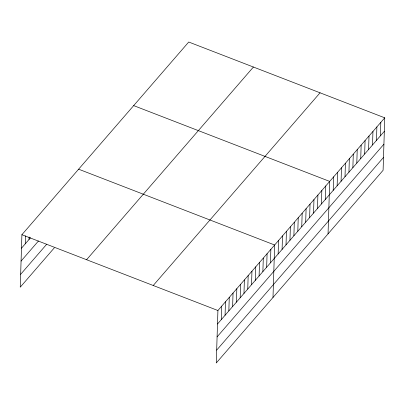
<?xml version="1.0" encoding="UTF-8"?>
<svg xmlns="http://www.w3.org/2000/svg" width="405" height="405" viewBox="0 0 405 405"><rect width="100%" height="100%" fill="white"/><g stroke="black" fill="none" stroke-linecap="round" stroke-linejoin="round"><path stroke-width="0.61" d="M384.75 117.82L217.92 310.513L216.27 362.981L383.1 170.287L384.75 117.82L188.73 42.019L21.9 234.713L20.25 287.18L54.285 247.87M25.257 243.845L25.505 235.867M29.038 239.476L29.114 237.021M221.277 319.646L221.702 306.145M225.058 315.277L225.484 301.776M228.84 310.908L229.265 297.412M232.622 306.539L233.047 293.043M236.404 302.176L236.829 288.674M240.185 297.807L240.61 284.305M243.967 293.438L244.392 279.936M247.749 289.069L248.174 275.572M251.53 284.705L251.956 271.203M255.312 280.336L255.737 266.834M259.094 275.967L259.519 262.465M262.875 271.598L263.301 258.101M266.657 267.234L267.082 253.732M270.439 262.865L270.864 249.364M272.995 297.467L274.641 244.995L78.621 169.194M278.149 253.955L278.574 240.454M282.083 249.414L282.508 235.912M286.016 244.868L286.441 231.371M289.95 240.327L290.375 226.83M293.883 235.786L294.303 222.284M297.812 231.245L298.237 217.743M301.745 226.704L302.171 213.202M305.679 222.158L306.104 208.661M309.612 217.617L310.033 204.12M313.541 213.076L313.966 199.574M317.474 208.535L317.9 195.033M321.408 203.993L321.833 190.492M325.342 199.447L325.762 185.951M328.05 233.877L329.695 181.41L133.675 105.609M333.204 190.365L333.629 176.863M337.137 185.824L337.562 172.322M341.071 181.283L341.496 167.781M345.004 176.737L345.425 163.24M348.933 172.196L349.358 158.699M352.866 167.655L353.292 154.153M356.8 163.114L357.225 149.612M360.733 158.573L361.154 145.071M364.662 154.032L365.087 140.53M368.596 149.485L369.021 135.989M372.529 144.944L372.954 131.443M376.463 140.403L376.883 126.902M380.391 135.862L380.816 122.361M21.475 248.209L30.552 237.73M21.07 261.073L38.465 240.98M20.655 274.322L46.747 244.185M86.584 259.726L253.414 67.033M153.232 285.5L320.061 92.806M217.495 324.01L384.325 131.321M217.095 336.874L383.92 144.18M216.675 350.123L383.505 157.429M21.9 234.713L217.92 310.513"/></g></svg>
